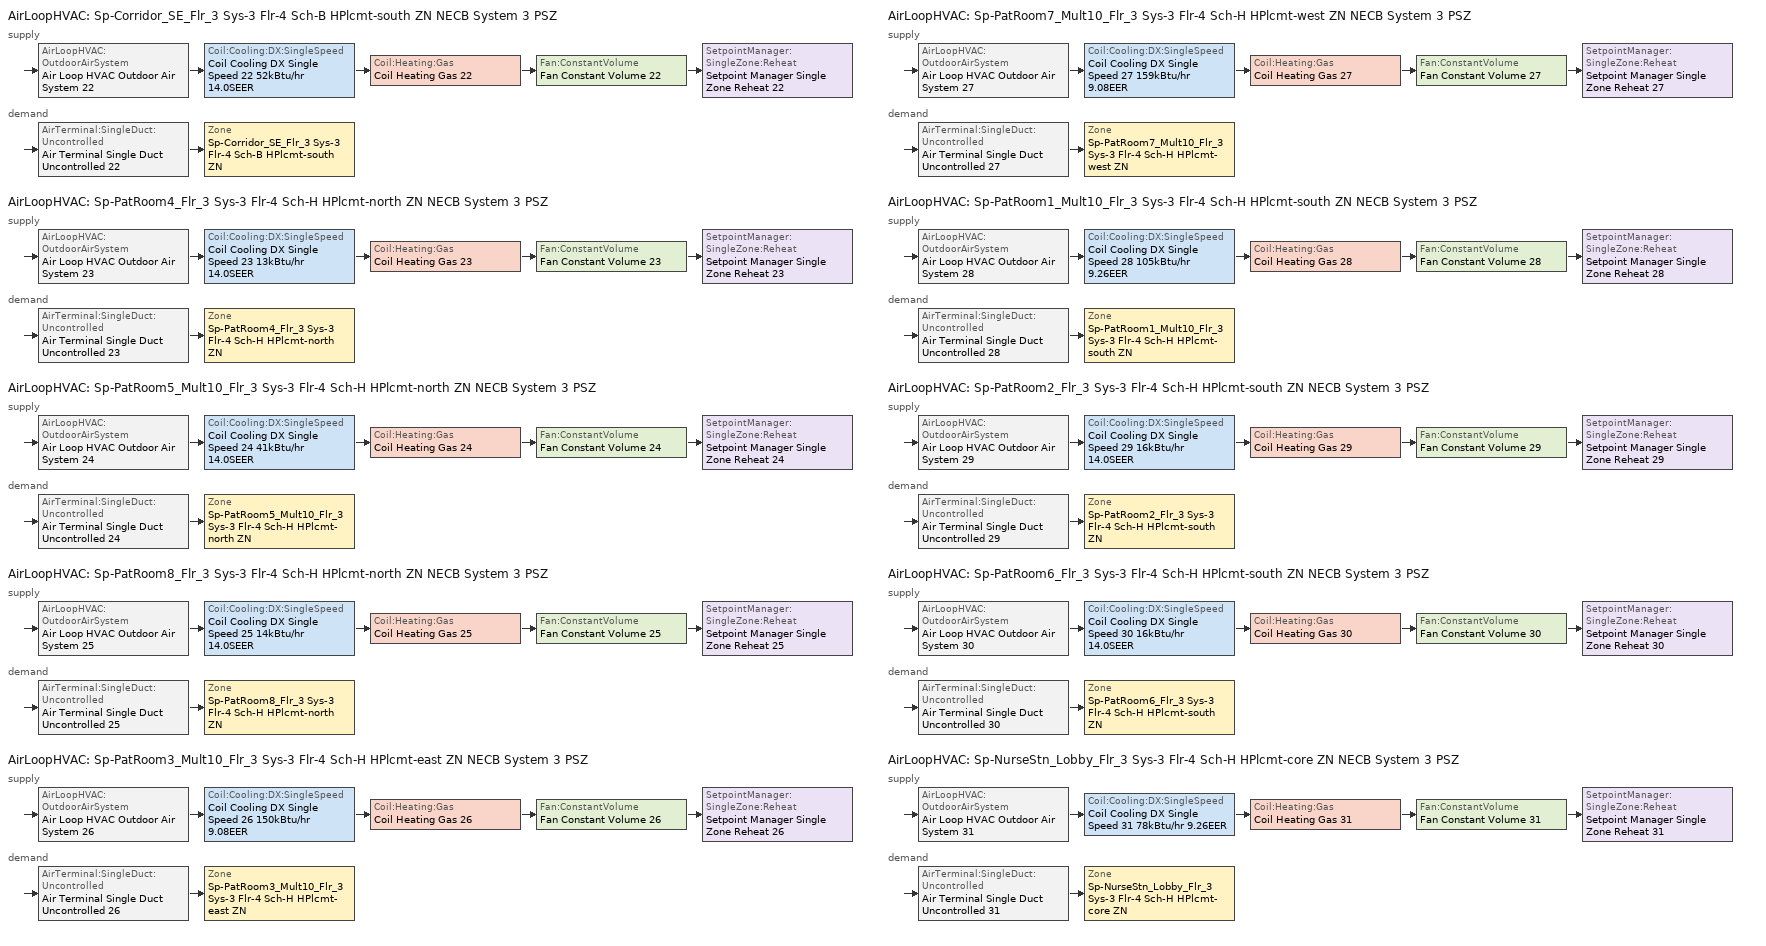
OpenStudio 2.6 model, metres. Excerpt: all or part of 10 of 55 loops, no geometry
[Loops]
AirLoopHVAC 'Sp-Corridor_SE_Flr_3 Sys-3 Flr-4 Sch-B HPlcmt-south ZN NECB System 3 PSZ'
 supply: AirLoopHVAC:OutdoorAirSystem 'Air Loop HVAC Outdoor Air System 22' > Coil:Cooling:DX:SingleSpeed 'Coil Cooling DX Single Speed 22 52kBtu/hr 14.0SEER' > Coil:Heating:Gas 'Coil Heating Gas 22' > Fan:ConstantVolume 'Fan Constant Volume 22' > SetpointManager:SingleZone:Reheat 'Setpoint Manager Single Zone Reheat 22'
 demand: AirTerminal:SingleDuct:Uncontrolled 'Air Terminal Single Duct Uncontrolled 22' > Zone 'Sp-Corridor_SE_Flr_3 Sys-3 Flr-4 Sch-B HPlcmt-south ZN'
AirLoopHVAC 'Sp-PatRoom4_Flr_3 Sys-3 Flr-4 Sch-H HPlcmt-north ZN NECB System 3 PSZ'
 supply: AirLoopHVAC:OutdoorAirSystem 'Air Loop HVAC Outdoor Air System 23' > Coil:Cooling:DX:SingleSpeed 'Coil Cooling DX Single Speed 23 13kBtu/hr 14.0SEER' > Coil:Heating:Gas 'Coil Heating Gas 23' > Fan:ConstantVolume 'Fan Constant Volume 23' > SetpointManager:SingleZone:Reheat 'Setpoint Manager Single Zone Reheat 23'
 demand: AirTerminal:SingleDuct:Uncontrolled 'Air Terminal Single Duct Uncontrolled 23' > Zone 'Sp-PatRoom4_Flr_3 Sys-3 Flr-4 Sch-H HPlcmt-north ZN'
AirLoopHVAC 'Sp-PatRoom5_Mult10_Flr_3 Sys-3 Flr-4 Sch-H HPlcmt-north ZN NECB System 3 PSZ'
 supply: AirLoopHVAC:OutdoorAirSystem 'Air Loop HVAC Outdoor Air System 24' > Coil:Cooling:DX:SingleSpeed 'Coil Cooling DX Single Speed 24 41kBtu/hr 14.0SEER' > Coil:Heating:Gas 'Coil Heating Gas 24' > Fan:ConstantVolume 'Fan Constant Volume 24' > SetpointManager:SingleZone:Reheat 'Setpoint Manager Single Zone Reheat 24'
 demand: AirTerminal:SingleDuct:Uncontrolled 'Air Terminal Single Duct Uncontrolled 24' > Zone 'Sp-PatRoom5_Mult10_Flr_3 Sys-3 Flr-4 Sch-H HPlcmt-north ZN'
AirLoopHVAC 'Sp-PatRoom8_Flr_3 Sys-3 Flr-4 Sch-H HPlcmt-north ZN NECB System 3 PSZ'
 supply: AirLoopHVAC:OutdoorAirSystem 'Air Loop HVAC Outdoor Air System 25' > Coil:Cooling:DX:SingleSpeed 'Coil Cooling DX Single Speed 25 14kBtu/hr 14.0SEER' > Coil:Heating:Gas 'Coil Heating Gas 25' > Fan:ConstantVolume 'Fan Constant Volume 25' > SetpointManager:SingleZone:Reheat 'Setpoint Manager Single Zone Reheat 25'
 demand: AirTerminal:SingleDuct:Uncontrolled 'Air Terminal Single Duct Uncontrolled 25' > Zone 'Sp-PatRoom8_Flr_3 Sys-3 Flr-4 Sch-H HPlcmt-north ZN'
AirLoopHVAC 'Sp-PatRoom3_Mult10_Flr_3 Sys-3 Flr-4 Sch-H HPlcmt-east ZN NECB System 3 PSZ'
 supply: AirLoopHVAC:OutdoorAirSystem 'Air Loop HVAC Outdoor Air System 26' > Coil:Cooling:DX:SingleSpeed 'Coil Cooling DX Single Speed 26 150kBtu/hr 9.08EER' > Coil:Heating:Gas 'Coil Heating Gas 26' > Fan:ConstantVolume 'Fan Constant Volume 26' > SetpointManager:SingleZone:Reheat 'Setpoint Manager Single Zone Reheat 26'
 demand: AirTerminal:SingleDuct:Uncontrolled 'Air Terminal Single Duct Uncontrolled 26' > Zone 'Sp-PatRoom3_Mult10_Flr_3 Sys-3 Flr-4 Sch-H HPlcmt-east ZN'
AirLoopHVAC 'Sp-PatRoom7_Mult10_Flr_3 Sys-3 Flr-4 Sch-H HPlcmt-west ZN NECB System 3 PSZ'
 supply: AirLoopHVAC:OutdoorAirSystem 'Air Loop HVAC Outdoor Air System 27' > Coil:Cooling:DX:SingleSpeed 'Coil Cooling DX Single Speed 27 159kBtu/hr 9.08EER' > Coil:Heating:Gas 'Coil Heating Gas 27' > Fan:ConstantVolume 'Fan Constant Volume 27' > SetpointManager:SingleZone:Reheat 'Setpoint Manager Single Zone Reheat 27'
 demand: AirTerminal:SingleDuct:Uncontrolled 'Air Terminal Single Duct Uncontrolled 27' > Zone 'Sp-PatRoom7_Mult10_Flr_3 Sys-3 Flr-4 Sch-H HPlcmt-west ZN'
AirLoopHVAC 'Sp-PatRoom1_Mult10_Flr_3 Sys-3 Flr-4 Sch-H HPlcmt-south ZN NECB System 3 PSZ'
 supply: AirLoopHVAC:OutdoorAirSystem 'Air Loop HVAC Outdoor Air System 28' > Coil:Cooling:DX:SingleSpeed 'Coil Cooling DX Single Speed 28 105kBtu/hr 9.26EER' > Coil:Heating:Gas 'Coil Heating Gas 28' > Fan:ConstantVolume 'Fan Constant Volume 28' > SetpointManager:SingleZone:Reheat 'Setpoint Manager Single Zone Reheat 28'
 demand: AirTerminal:SingleDuct:Uncontrolled 'Air Terminal Single Duct Uncontrolled 28' > Zone 'Sp-PatRoom1_Mult10_Flr_3 Sys-3 Flr-4 Sch-H HPlcmt-south ZN'
AirLoopHVAC 'Sp-PatRoom2_Flr_3 Sys-3 Flr-4 Sch-H HPlcmt-south ZN NECB System 3 PSZ'
 supply: AirLoopHVAC:OutdoorAirSystem 'Air Loop HVAC Outdoor Air System 29' > Coil:Cooling:DX:SingleSpeed 'Coil Cooling DX Single Speed 29 16kBtu/hr 14.0SEER' > Coil:Heating:Gas 'Coil Heating Gas 29' > Fan:ConstantVolume 'Fan Constant Volume 29' > SetpointManager:SingleZone:Reheat 'Setpoint Manager Single Zone Reheat 29'
 demand: AirTerminal:SingleDuct:Uncontrolled 'Air Terminal Single Duct Uncontrolled 29' > Zone 'Sp-PatRoom2_Flr_3 Sys-3 Flr-4 Sch-H HPlcmt-south ZN'
AirLoopHVAC 'Sp-PatRoom6_Flr_3 Sys-3 Flr-4 Sch-H HPlcmt-south ZN NECB System 3 PSZ'
 supply: AirLoopHVAC:OutdoorAirSystem 'Air Loop HVAC Outdoor Air System 30' > Coil:Cooling:DX:SingleSpeed 'Coil Cooling DX Single Speed 30 16kBtu/hr 14.0SEER' > Coil:Heating:Gas 'Coil Heating Gas 30' > Fan:ConstantVolume 'Fan Constant Volume 30' > SetpointManager:SingleZone:Reheat 'Setpoint Manager Single Zone Reheat 30'
 demand: AirTerminal:SingleDuct:Uncontrolled 'Air Terminal Single Duct Uncontrolled 30' > Zone 'Sp-PatRoom6_Flr_3 Sys-3 Flr-4 Sch-H HPlcmt-south ZN'
AirLoopHVAC 'Sp-NurseStn_Lobby_Flr_3 Sys-3 Flr-4 Sch-H HPlcmt-core ZN NECB System 3 PSZ'
 supply: AirLoopHVAC:OutdoorAirSystem 'Air Loop HVAC Outdoor Air System 31' > Coil:Cooling:DX:SingleSpeed 'Coil Cooling DX Single Speed 31 78kBtu/hr 9.26EER' > Coil:Heating:Gas 'Coil Heating Gas 31' > Fan:ConstantVolume 'Fan Constant Volume 31' > SetpointManager:SingleZone:Reheat 'Setpoint Manager Single Zone Reheat 31'
 demand: AirTerminal:SingleDuct:Uncontrolled 'Air Terminal Single Duct Uncontrolled 31' > Zone 'Sp-NurseStn_Lobby_Flr_3 Sys-3 Flr-4 Sch-H HPlcmt-core ZN'
[Sizing:Zone] Zone Cooling Design Supply Air Temperature Input Method=SupplyAirTemperature; Zone Cooling Design Supply Air Temperature {C}=13; Zone Cooling Design Supply Air Temperature Difference {deltaC}=11.11; Zone Heating Design Supply Air Temperature Input Method=SupplyAirTemperature; Zone Heating Design Supply Air Temperature {C}=43; Zone Heating Design Supply Air Temperature Difference {deltaC}=11.11; Zone Cooling Design Supply Air Humidity Ratio {kg-H2O/kg-air}=0.0085; Zone Heating Design Supply Air Humidity Ratio {kg-H2O/kg-air}=0.008; Zone Heating Sizing Factor=1.3; Zone Cooling Sizing Factor=1.1; Cooling Design Air Flow Method=DesignDay; Heating Design Air Flow Method=DesignDay; Account for Dedicated Outdoor Air System=No; Dedicated Outdoor Air System Control Strategy=NeutralSupplyAir; Dedicated Outdoor Air Low Setpoint Temperature for Design {C}=autosize; Dedicated Outdoor Air High Setpoint Temperature for Design {C}=autosize
Sp-Corridor_SE_Flr_3 Sys-3 Flr-4 Sch-B HPlcmt-south ZN; Sp-PatRoom4_Flr_3 Sys-3 Flr-4 Sch-H HPlcmt-north ZN; Sp-PatRoom5_Mult10_Flr_3 Sys-3 Flr-4 Sch-H HPlcmt-north ZN; Sp-PatRoom8_Flr_3 Sys-3 Flr-4 Sch-H HPlcmt-north ZN; Sp-PatRoom3_Mult10_Flr_3 Sys-3 Flr-4 Sch-H HPlcmt-east ZN; Sp-PatRoom7_Mult10_Flr_3 Sys-3 Flr-4 Sch-H HPlcmt-west ZN; Sp-PatRoom1_Mult10_Flr_3 Sys-3 Flr-4 Sch-H HPlcmt-south ZN; Sp-PatRoom2_Flr_3 Sys-3 Flr-4 Sch-H HPlcmt-south ZN; Sp-PatRoom6_Flr_3 Sys-3 Flr-4 Sch-H HPlcmt-south ZN; Sp-NurseStn_Lobby_Flr_3 Sys-3 Flr-4 Sch-H HPlcmt-core ZN
[Zone equipment]
Sp-Corridor_SE_Flr_3 Sys-3 Flr-4 Sch-B HPlcmt-south ZN: Air Terminal Single Duct Uncontrolled 22, Zone HVAC Baseboard Convective Water 22
Sp-PatRoom4_Flr_3 Sys-3 Flr-4 Sch-H HPlcmt-north ZN: Air Terminal Single Duct Uncontrolled 23, Zone HVAC Baseboard Convective Water 23
Sp-PatRoom5_Mult10_Flr_3 Sys-3 Flr-4 Sch-H HPlcmt-north ZN: Air Terminal Single Duct Uncontrolled 24, Zone HVAC Baseboard Convective Water 24
Sp-PatRoom8_Flr_3 Sys-3 Flr-4 Sch-H HPlcmt-north ZN: Air Terminal Single Duct Uncontrolled 25, Zone HVAC Baseboard Convective Water 25
Sp-PatRoom3_Mult10_Flr_3 Sys-3 Flr-4 Sch-H HPlcmt-east ZN: Air Terminal Single Duct Uncontrolled 26, Zone HVAC Baseboard Convective Water 26
Sp-PatRoom7_Mult10_Flr_3 Sys-3 Flr-4 Sch-H HPlcmt-west ZN: Air Terminal Single Duct Uncontrolled 27, Zone HVAC Baseboard Convective Water 27
Sp-PatRoom1_Mult10_Flr_3 Sys-3 Flr-4 Sch-H HPlcmt-south ZN: Air Terminal Single Duct Uncontrolled 28, Zone HVAC Baseboard Convective Water 28
Sp-PatRoom2_Flr_3 Sys-3 Flr-4 Sch-H HPlcmt-south ZN: Air Terminal Single Duct Uncontrolled 29, Zone HVAC Baseboard Convective Water 29
Sp-PatRoom6_Flr_3 Sys-3 Flr-4 Sch-H HPlcmt-south ZN: Air Terminal Single Duct Uncontrolled 30, Zone HVAC Baseboard Convective Water 30
Sp-NurseStn_Lobby_Flr_3 Sys-3 Flr-4 Sch-H HPlcmt-core ZN: Air Terminal Single Duct Uncontrolled 31, Zone HVAC Baseboard Convective Water 31
[AirLoopHVAC] Design Supply Air Flow Rate {m3/s}=AutoSize
Name | Availability Schedule
Sp-Corridor_SE_Flr_3 Sys-3 Flr-4 Sch-B HPlcmt-south ZN NECB System 3 PSZ | Sp-Corridor_SE_Flr_3 Sys-3 Flr-4 Sch-B HPlcmt-south ZN NECB System 3 PSZ Occ Sch
Sp-PatRoom4_Flr_3 Sys-3 Flr-4 Sch-H HPlcmt-north ZN NECB System 3 PSZ; Sp-PatRoom8_Flr_3 Sys-3 Flr-4 Sch-H HPlcmt-north ZN NECB System 3 PSZ; Sp-PatRoom2_Flr_3 Sys-3 Flr-4 Sch-H HPlcmt-south ZN NECB System 3 PSZ; Sp-PatRoom6_Flr_3 Sys-3 Flr-4 Sch-H HPlcmt-south ZN NECB System 3 PSZ | Always On Discrete
Sp-PatRoom5_Mult10_Flr_3 Sys-3 Flr-4 Sch-H HPlcmt-north ZN NECB System 3 PSZ | Sp-PatRoom5_Mult10_Flr_3 Sys-3 Flr-4 Sch-H HPlcmt-north ZN NECB System 3 PSZ Occ Sch
Sp-PatRoom3_Mult10_Flr_3 Sys-3 Flr-4 Sch-H HPlcmt-east ZN NECB System 3 PSZ | Sp-PatRoom3_Mult10_Flr_3 Sys-3 Flr-4 Sch-H HPlcmt-east ZN NECB System 3 PSZ Occ Sch
Sp-PatRoom7_Mult10_Flr_3 Sys-3 Flr-4 Sch-H HPlcmt-west ZN NECB System 3 PSZ | Sp-PatRoom7_Mult10_Flr_3 Sys-3 Flr-4 Sch-H HPlcmt-west ZN NECB System 3 PSZ Occ Sch
Sp-PatRoom1_Mult10_Flr_3 Sys-3 Flr-4 Sch-H HPlcmt-south ZN NECB System 3 PSZ | Sp-PatRoom1_Mult10_Flr_3 Sys-3 Flr-4 Sch-H HPlcmt-south ZN NECB System 3 PSZ Occ Sch
Sp-NurseStn_Lobby_Flr_3 Sys-3 Flr-4 Sch-H HPlcmt-core ZN NECB System 3 PSZ | Sp-NurseStn_Lobby_Flr_3 Sys-3 Flr-4 Sch-H HPlcmt-core ZN NECB System 3 PSZ Occ Sch
[Sizing:System] Type of Load to Size On=Sensible; Design Outdoor Air Flow Rate {m3/s}=Autosize; Minimum System Air Flow Ratio=1; Preheat Design Temperature {C}=7; Preheat Design Humidity Ratio {kg-H2O/kg-Air}=0.008; Precool Design Temperature {C}=13; Precool Design Humidity Ratio {kg-H2O/kg-Air}=0.008; Central Cooling Design Supply Air Temperature {C}=13; Central Heating Design Supply Air Temperature {C}=43; Sizing Option=NonCoincident; 100% Outdoor Air in Cooling=No; 100% Outdoor Air in Heating=No; Central Cooling Design Supply Air Humidity Ratio {kg-H2O/kg-Air}=0.0085; Central Heating Design Supply Air Humidity Ratio {kg-H2O/kg-Air}=0.008; Cooling Design Air Flow Method=DesignDay; Cooling Design Air Flow Rate {m3/s}=0; Heating Design Air Flow Method=DesignDay; Heating Design Air Flow Rate {m3/s}=0; System Outdoor Air Method=ZoneSum; Zone Maximum Outdoor Air Fraction=1; Cooling Supply Air Flow Rate Per Floor Area {m3/s-m2}=0.00996765; Cooling Fraction of Autosized Cooling Supply Air Flow Rate=1; Cooling Supply Air Flow Rate Per Unit Cooling Capacity {m3/s-W}=3.94755e-05; Heating Supply Air Flow Rate Per Floor Area {m3/s-m2}=0.00996765; Heating Fraction of Autosized Heating Supply Air Flow Rate=1; Heating Fraction of Autosized Cooling Supply Air Flow Rate=1; Heating Supply Air Flow Rate Per Unit Heating Capacity {m3/s-W}=3.15882e-05; Cooling Design Capacity Method=CoolingDesignCapacity; Cooling Design Capacity {W}=autosize; Cooling Design Capacity Per Floor Area {W/m2}=234.7; Fraction of Autosized Cooling Design Capacity=1; Heating Design Capacity Method=HeatingDesignCapacity; Heating Design Capacity {W}=autosize; Heating Design Capacity Per Floor Area {W/m2}=157; Fraction of Autosized Heating Design Capacity=1; Central Cooling Capacity Control Method=OnOff
Sp-Corridor_SE_Flr_3 Sys-3 Flr-4 Sch-B HPlcmt-south ZN NECB System 3 PSZ; Sp-PatRoom4_Flr_3 Sys-3 Flr-4 Sch-H HPlcmt-north ZN NECB System 3 PSZ; Sp-PatRoom5_Mult10_Flr_3 Sys-3 Flr-4 Sch-H HPlcmt-north ZN NECB System 3 PSZ; Sp-PatRoom8_Flr_3 Sys-3 Flr-4 Sch-H HPlcmt-north ZN NECB System 3 PSZ; Sp-PatRoom3_Mult10_Flr_3 Sys-3 Flr-4 Sch-H HPlcmt-east ZN NECB System 3 PSZ; Sp-PatRoom7_Mult10_Flr_3 Sys-3 Flr-4 Sch-H HPlcmt-west ZN NECB System 3 PSZ; Sp-PatRoom1_Mult10_Flr_3 Sys-3 Flr-4 Sch-H HPlcmt-south ZN NECB System 3 PSZ; Sp-PatRoom2_Flr_3 Sys-3 Flr-4 Sch-H HPlcmt-south ZN NECB System 3 PSZ; Sp-PatRoom6_Flr_3 Sys-3 Flr-4 Sch-H HPlcmt-south ZN NECB System 3 PSZ; Sp-NurseStn_Lobby_Flr_3 Sys-3 Flr-4 Sch-H HPlcmt-core ZN NECB System 3 PSZ
[Fan:ConstantVolume] Availability Schedule=Always On Discrete; Fan Efficiency=0.39975; Pressure Rise {Pa}=640; Maximum Flow Rate {m3/s}=AutoSize; Motor Efficiency=0.615
Fan Constant Volume 22; Fan Constant Volume 23; Fan Constant Volume 24; Fan Constant Volume 25; Fan Constant Volume 26; Fan Constant Volume 27; Fan Constant Volume 28; Fan Constant Volume 29; Fan Constant Volume 30; Fan Constant Volume 31
[Coil:Heating:Gas] Availability Schedule=Always On Discrete; Nominal Capacity {W}=AutoSize; Parasitic Electric Load {W}=0; Part Load Fraction Correlation Curve=FURNACE-EFFPLR-NECB2011; Parasitic Gas Load {W}=0
Name | Gas Burner Efficiency
Coil Heating Gas 22; Coil Heating Gas 23; Coil Heating Gas 24; Coil Heating Gas 25; Coil Heating Gas 28; Coil Heating Gas 29; Coil Heating Gas 30 | 0.924
Coil Heating Gas 26; Coil Heating Gas 27; Coil Heating Gas 31 | 0.81
[Coil:Cooling:DX:SingleSpeed] Availability Schedule=Always On Discrete; Rated Total Cooling Capacity {W}=autosize; Rated Sensible Heat Ratio=autosize; Rated Air Flow Rate {m3/s}=autosize; Rated Evaporator Fan Power Per Volume Flow Rate {W/(m3/s)}=773.3; Total Cooling Capacity Function of Temperature Curve=DXCOOL-NECB2011-REF-CAPFT; Total Cooling Capacity Function of Flow Fraction Curve=DXCOOL-NECB2011-REF-CAPFFLOW; Energy Input Ratio Function of Temperature Curve=DXCOOL-NECB2011-REF-COOLEIRFT; Energy Input Ratio Function of Flow Fraction Curve=DXCOOL-NECB2011-REF-COOLEIRFFLOW; Part Load Fraction Correlation Curve=DXCOOL-NECB2011-REF-COOLPLFFPLR; Condenser Type=AirCooled; Evaporative Condenser Effectiveness=0; Evaporative Condenser Air Flow Rate {m3/s}=Autosize; Evaporative Condenser Pump Rated Power Consumption {W}=Autosize; Crankcase Heater Capacity {W}=0; Maximum Outdoor Dry-Bulb Temperature for Crankcase Heater Operation {C}=0; Basin Heater Capacity {W/K}=0; Basin Heater Setpoint Temperature {C}=10
Name | Rated COP {W/W}
Coil Cooling DX Single Speed 22 52kBtu/hr 14.0SEER; Coil Cooling DX Single Speed 23 13kBtu/hr 14.0SEER; Coil Cooling DX Single Speed 24 41kBtu/hr 14.0SEER; Coil Cooling DX Single Speed 25 14kBtu/hr 14.0SEER; Coil Cooling DX Single Speed 29 16kBtu/hr 14.0SEER; Coil Cooling DX Single Speed 30 16kBtu/hr 14.0SEER | 3.8248
Coil Cooling DX Single Speed 26 150kBtu/hr 9.08EER | 3.17606
Coil Cooling DX Single Speed 27 159kBtu/hr 9.08EER | 3.18189
Coil Cooling DX Single Speed 28 105kBtu/hr 9.26EER | 3.20629
Coil Cooling DX Single Speed 31 78kBtu/hr 9.26EER | 3.18649
[Controller:OutdoorAir] Minimum Outdoor Air Flow Rate {m3/s}=autosize; Maximum Outdoor Air Flow Rate {m3/s}=Autosize; Economizer Control Action Type=ModulateFlow; Lockout Type=NoLockout; Minimum Limit Type=FixedMinimum; High Humidity Control=No; Heat Recovery Bypass Control Type=BypassWhenWithinEconomizerLimits
Name | Economizer Control Type | Economizer Maximum Limit Dry-Bulb Temperature {C} | Economizer Maximum Limit Enthalpy {J/kg} | Economizer Minimum Limit Dry-Bulb Temperature {C} | Minimum Outdoor Air Schedule | Controller Mechanical Ventilation
Controller Outdoor Air 22 | NoEconomizer | 28 | 64000 | -100 | Sp-Corridor_SE_Flr_3 Sys-3 Flr-4 Sch-B HPlcmt-south ZN NECB System 3 PSZ Occ Sch | Controller Mechanical Ventilation 22
Controller Outdoor Air 23 | NoEconomizer | 28 | 64000 | -100 | Always On Discrete | Controller Mechanical Ventilation 23
Controller Outdoor Air 24 | NoEconomizer | 28 | 64000 | -100 | Sp-PatRoom5_Mult10_Flr_3 Sys-3 Flr-4 Sch-H HPlcmt-north ZN NECB System 3 PSZ Occ Sch | Controller Mechanical Ventilation 24
Controller Outdoor Air 25 | NoEconomizer | 28 | 64000 | -100 | Always On Discrete | Controller Mechanical Ventilation 25
Controller Outdoor Air 26 | DifferentialEnthalpy |  |  |  | Sp-PatRoom3_Mult10_Flr_3 Sys-3 Flr-4 Sch-H HPlcmt-east ZN NECB System 3 PSZ Occ Sch | Controller Mechanical Ventilation 26
Controller Outdoor Air 27 | DifferentialEnthalpy |  |  |  | Sp-PatRoom7_Mult10_Flr_3 Sys-3 Flr-4 Sch-H HPlcmt-west ZN NECB System 3 PSZ Occ Sch | Controller Mechanical Ventilation 27
Controller Outdoor Air 28 | DifferentialEnthalpy |  |  |  | Sp-PatRoom1_Mult10_Flr_3 Sys-3 Flr-4 Sch-H HPlcmt-south ZN NECB System 3 PSZ Occ Sch | Controller Mechanical Ventilation 28
Controller Outdoor Air 29 | NoEconomizer | 28 | 64000 | -100 | Always On Discrete | Controller Mechanical Ventilation 29
Controller Outdoor Air 30 | NoEconomizer | 28 | 64000 | -100 | Always On Discrete | Controller Mechanical Ventilation 30
Controller Outdoor Air 31 | DifferentialEnthalpy |  |  |  | Sp-NurseStn_Lobby_Flr_3 Sys-3 Flr-4 Sch-H HPlcmt-core ZN NECB System 3 PSZ Occ Sch | Controller Mechanical Ventilation 31
[Controller:MechanicalVentilation] Availability Schedule=Always On Discrete; System Outdoor Air Method=ZoneSum
Controller Mechanical Ventilation 22; Controller Mechanical Ventilation 23; Controller Mechanical Ventilation 24; Controller Mechanical Ventilation 25; Controller Mechanical Ventilation 26; Controller Mechanical Ventilation 27; Controller Mechanical Ventilation 28; Controller Mechanical Ventilation 29; Controller Mechanical Ventilation 30; Controller Mechanical Ventilation 31
[AirLoopHVAC:OutdoorAirSystem]
Name | Controller
Air Loop HVAC Outdoor Air System 22 | Controller Outdoor Air 22
Air Loop HVAC Outdoor Air System 23 | Controller Outdoor Air 23
Air Loop HVAC Outdoor Air System 24 | Controller Outdoor Air 24
Air Loop HVAC Outdoor Air System 25 | Controller Outdoor Air 25
Air Loop HVAC Outdoor Air System 26 | Controller Outdoor Air 26
Air Loop HVAC Outdoor Air System 27 | Controller Outdoor Air 27
Air Loop HVAC Outdoor Air System 28 | Controller Outdoor Air 28
Air Loop HVAC Outdoor Air System 29 | Controller Outdoor Air 29
Air Loop HVAC Outdoor Air System 30 | Controller Outdoor Air 30
Air Loop HVAC Outdoor Air System 31 | Controller Outdoor Air 31
[SetpointManager:SingleZone:Reheat] Minimum Supply Air Temperature {C}=13; Maximum Supply Air Temperature {C}=43
Name | Control Zone
Setpoint Manager Single Zone Reheat 22 | Sp-Corridor_SE_Flr_3 Sys-3 Flr-4 Sch-B HPlcmt-south ZN
Setpoint Manager Single Zone Reheat 23 | Sp-PatRoom4_Flr_3 Sys-3 Flr-4 Sch-H HPlcmt-north ZN
Setpoint Manager Single Zone Reheat 24 | Sp-PatRoom5_Mult10_Flr_3 Sys-3 Flr-4 Sch-H HPlcmt-north ZN
Setpoint Manager Single Zone Reheat 25 | Sp-PatRoom8_Flr_3 Sys-3 Flr-4 Sch-H HPlcmt-north ZN
Setpoint Manager Single Zone Reheat 26 | Sp-PatRoom3_Mult10_Flr_3 Sys-3 Flr-4 Sch-H HPlcmt-east ZN
Setpoint Manager Single Zone Reheat 27 | Sp-PatRoom7_Mult10_Flr_3 Sys-3 Flr-4 Sch-H HPlcmt-west ZN
Setpoint Manager Single Zone Reheat 28 | Sp-PatRoom1_Mult10_Flr_3 Sys-3 Flr-4 Sch-H HPlcmt-south ZN
Setpoint Manager Single Zone Reheat 29 | Sp-PatRoom2_Flr_3 Sys-3 Flr-4 Sch-H HPlcmt-south ZN
Setpoint Manager Single Zone Reheat 30 | Sp-PatRoom6_Flr_3 Sys-3 Flr-4 Sch-H HPlcmt-south ZN
Setpoint Manager Single Zone Reheat 31 | Sp-NurseStn_Lobby_Flr_3 Sys-3 Flr-4 Sch-H HPlcmt-core ZN
[AirTerminal:SingleDuct:Uncontrolled] Availability Schedule=Always On Discrete; Maximum Air Flow Rate {m3/s}=AutoSize
Air Terminal Single Duct Uncontrolled 22; Air Terminal Single Duct Uncontrolled 23; Air Terminal Single Duct Uncontrolled 24; Air Terminal Single Duct Uncontrolled 25; Air Terminal Single Duct Uncontrolled 26; Air Terminal Single Duct Uncontrolled 27; Air Terminal Single Duct Uncontrolled 28; Air Terminal Single Duct Uncontrolled 29; Air Terminal Single Duct Uncontrolled 30; Air Terminal Single Duct Uncontrolled 31
[Schedule:Ruleset]
Name | Default Day Schedule | Summer Design Day Schedule | Winter Design Day Schedule
Sp-Corridor_SE_Flr_3 Sys-3 Flr-4 Sch-B HPlcmt-south ZN NECB System 3 PSZ Occ Sch | Sp-Corridor_SE_Flr_3 Sys-3 Flr-4 Sch-B HPlcmt-south ZN NECB System 3 PSZ Occ Sch Default | Sp-Corridor_SE_Flr_3 Sys-3 Flr-4 Sch-B HPlcmt-south ZN NECB System 3 PSZ Occ Sch Summer Design Day | Sp-Corridor_SE_Flr_3 Sys-3 Flr-4 Sch-B HPlcmt-south ZN NECB System 3 PSZ Occ Sch Winter Design Day
Sp-NurseStn_Lobby_Flr_3 Sys-3 Flr-4 Sch-H HPlcmt-core ZN NECB System 3 PSZ Occ Sch | Sp-NurseStn_Lobby_Flr_3 Sys-3 Flr-4 Sch-H HPlcmt-core ZN NECB System 3 PSZ Occ Sch Default | Sp-NurseStn_Lobby_Flr_3 Sys-3 Flr-4 Sch-H HPlcmt-core ZN NECB System 3 PSZ Occ Sch Summer Design Day | Sp-NurseStn_Lobby_Flr_3 Sys-3 Flr-4 Sch-H HPlcmt-core ZN NECB System 3 PSZ Occ Sch Winter Design Day
Sp-PatRoom1_Mult10_Flr_3 Sys-3 Flr-4 Sch-H HPlcmt-south ZN NECB System 3 PSZ Occ Sch | Sp-PatRoom1_Mult10_Flr_3 Sys-3 Flr-4 Sch-H HPlcmt-south ZN NECB System 3 PSZ Occ Sch Default | Sp-PatRoom1_Mult10_Flr_3 Sys-3 Flr-4 Sch-H HPlcmt-south ZN NECB System 3 PSZ Occ Sch Summer Design Day | Sp-PatRoom1_Mult10_Flr_3 Sys-3 Flr-4 Sch-H HPlcmt-south ZN NECB System 3 PSZ Occ Sch Winter Design Day
Sp-PatRoom3_Mult10_Flr_3 Sys-3 Flr-4 Sch-H HPlcmt-east ZN NECB System 3 PSZ Occ Sch | Sp-PatRoom3_Mult10_Flr_3 Sys-3 Flr-4 Sch-H HPlcmt-east ZN NECB System 3 PSZ Occ Sch Default | Sp-PatRoom3_Mult10_Flr_3 Sys-3 Flr-4 Sch-H HPlcmt-east ZN NECB System 3 PSZ Occ Sch Summer Design Day | Sp-PatRoom3_Mult10_Flr_3 Sys-3 Flr-4 Sch-H HPlcmt-east ZN NECB System 3 PSZ Occ Sch Winter Design Day
Sp-PatRoom5_Mult10_Flr_3 Sys-3 Flr-4 Sch-H HPlcmt-north ZN NECB System 3 PSZ Occ Sch | Sp-PatRoom5_Mult10_Flr_3 Sys-3 Flr-4 Sch-H HPlcmt-north ZN NECB System 3 PSZ Occ Sch Default | Sp-PatRoom5_Mult10_Flr_3 Sys-3 Flr-4 Sch-H HPlcmt-north ZN NECB System 3 PSZ Occ Sch Summer Design Day | Sp-PatRoom5_Mult10_Flr_3 Sys-3 Flr-4 Sch-H HPlcmt-north ZN NECB System 3 PSZ Occ Sch Winter Design Day
Sp-PatRoom7_Mult10_Flr_3 Sys-3 Flr-4 Sch-H HPlcmt-west ZN NECB System 3 PSZ Occ Sch | Sp-PatRoom7_Mult10_Flr_3 Sys-3 Flr-4 Sch-H HPlcmt-west ZN NECB System 3 PSZ Occ Sch Default | Sp-PatRoom7_Mult10_Flr_3 Sys-3 Flr-4 Sch-H HPlcmt-west ZN NECB System 3 PSZ Occ Sch Summer Design Day | Sp-PatRoom7_Mult10_Flr_3 Sys-3 Flr-4 Sch-H HPlcmt-west ZN NECB System 3 PSZ Occ Sch Winter Design Day
[Schedule:Day]
Sp-Corridor_SE_Flr_3 Sys-3 Flr-4 Sch-B HPlcmt-south ZN NECB System 3 PSZ Occ Sch Default; Sp-Corridor_SE_Flr_3 Sys-3 Flr-4 Sch-B HPlcmt-south ZN NECB System 3 PSZ Occ Sch Winter Design Day; Sp-Corridor_SE_Flr_3 Sys-3 Flr-4 Sch-B HPlcmt-south ZN NECB System 3 PSZ Occ Sch Summer Design Day; Sp-NurseStn_Lobby_Flr_3 Sys-3 Flr-4 Sch-H HPlcmt-core ZN NECB System 3 PSZ Occ Sch Default; Sp-NurseStn_Lobby_Flr_3 Sys-3 Flr-4 Sch-H HPlcmt-core ZN NECB System 3 PSZ Occ Sch Winter Design Day; Sp-NurseStn_Lobby_Flr_3 Sys-3 Flr-4 Sch-H HPlcmt-core ZN NECB System 3 PSZ Occ Sch Summer Design Day; Sp-NurseStn_Lobby_Flr_3 Sys-3 Flr-4 Sch-H HPlcmt-core ZN NECB System 3 PSZ Occ Sch Monday; Sp-NurseStn_Lobby_Flr_3 Sys-3 Flr-4 Sch-H HPlcmt-core ZN NECB System 3 PSZ Occ Sch Tuesday; Sp-NurseStn_Lobby_Flr_3 Sys-3 Flr-4 Sch-H HPlcmt-core ZN NECB System 3 PSZ Occ Sch Wednesday; Sp-NurseStn_Lobby_Flr_3 Sys-3 Flr-4 Sch-H HPlcmt-core ZN NECB System 3 PSZ Occ Sch Thursday; Sp-NurseStn_Lobby_Flr_3 Sys-3 Flr-4 Sch-H HPlcmt-core ZN NECB System 3 PSZ Occ Sch Friday; Sp-NurseStn_Lobby_Flr_3 Sys-3 Flr-4 Sch-H HPlcmt-core ZN NECB System 3 PSZ Occ Sch Saturday; Sp-NurseStn_Lobby_Flr_3 Sys-3 Flr-4 Sch-H HPlcmt-core ZN NECB System 3 PSZ Occ Sch Sunday; Sp-PatRoom1_Mult10_Flr_3 Sys-3 Flr-4 Sch-H HPlcmt-south ZN NECB System 3 PSZ Occ Sch Default; Sp-PatRoom1_Mult10_Flr_3 Sys-3 Flr-4 Sch-H HPlcmt-south ZN NECB System 3 PSZ Occ Sch Winter Design Day; Sp-PatRoom1_Mult10_Flr_3 Sys-3 Flr-4 Sch-H HPlcmt-south ZN NECB System 3 PSZ Occ Sch Summer Design Day; Sp-PatRoom1_Mult10_Flr_3 Sys-3 Flr-4 Sch-H HPlcmt-south ZN NECB System 3 PSZ Occ Sch Monday; Sp-PatRoom1_Mult10_Flr_3 Sys-3 Flr-4 Sch-H HPlcmt-south ZN NECB System 3 PSZ Occ Sch Tuesday; Sp-PatRoom1_Mult10_Flr_3 Sys-3 Flr-4 Sch-H HPlcmt-south ZN NECB System 3 PSZ Occ Sch Wednesday; Sp-PatRoom1_Mult10_Flr_3 Sys-3 Flr-4 Sch-H HPlcmt-south ZN NECB System 3 PSZ Occ Sch Thursday; Sp-PatRoom1_Mult10_Flr_3 Sys-3 Flr-4 Sch-H HPlcmt-south ZN NECB System 3 PSZ Occ Sch Friday; Sp-PatRoom1_Mult10_Flr_3 Sys-3 Flr-4 Sch-H HPlcmt-south ZN NECB System 3 PSZ Occ Sch Saturday; Sp-PatRoom1_Mult10_Flr_3 Sys-3 Flr-4 Sch-H HPlcmt-south ZN NECB System 3 PSZ Occ Sch Sunday; Sp-PatRoom3_Mult10_Flr_3 Sys-3 Flr-4 Sch-H HPlcmt-east ZN NECB System 3 PSZ Occ Sch Default; Sp-PatRoom3_Mult10_Flr_3 Sys-3 Flr-4 Sch-H HPlcmt-east ZN NECB System 3 PSZ Occ Sch Winter Design Day; Sp-PatRoom3_Mult10_Flr_3 Sys-3 Flr-4 Sch-H HPlcmt-east ZN NECB System 3 PSZ Occ Sch Summer Design Day; Sp-PatRoom3_Mult10_Flr_3 Sys-3 Flr-4 Sch-H HPlcmt-east ZN NECB System 3 PSZ Occ Sch Monday; Sp-PatRoom3_Mult10_Flr_3 Sys-3 Flr-4 Sch-H HPlcmt-east ZN NECB System 3 PSZ Occ Sch Tuesday; Sp-PatRoom3_Mult10_Flr_3 Sys-3 Flr-4 Sch-H HPlcmt-east ZN NECB System 3 PSZ Occ Sch Wednesday; Sp-PatRoom3_Mult10_Flr_3 Sys-3 Flr-4 Sch-H HPlcmt-east ZN NECB System 3 PSZ Occ Sch Thursday; Sp-PatRoom3_Mult10_Flr_3 Sys-3 Flr-4 Sch-H HPlcmt-east ZN NECB System 3 PSZ Occ Sch Friday; Sp-PatRoom3_Mult10_Flr_3 Sys-3 Flr-4 Sch-H HPlcmt-east ZN NECB System 3 PSZ Occ Sch Saturday; Sp-PatRoom3_Mult10_Flr_3 Sys-3 Flr-4 Sch-H HPlcmt-east ZN NECB System 3 PSZ Occ Sch Sunday; Sp-PatRoom5_Mult10_Flr_3 Sys-3 Flr-4 Sch-H HPlcmt-north ZN NECB System 3 PSZ Occ Sch Default; Sp-PatRoom5_Mult10_Flr_3 Sys-3 Flr-4 Sch-H HPlcmt-north ZN NECB System 3 PSZ Occ Sch Winter Design Day; Sp-PatRoom5_Mult10_Flr_3 Sys-3 Flr-4 Sch-H HPlcmt-north ZN NECB System 3 PSZ Occ Sch Summer Design Day; Sp-PatRoom5_Mult10_Flr_3 Sys-3 Flr-4 Sch-H HPlcmt-north ZN NECB System 3 PSZ Occ Sch Monday; Sp-PatRoom5_Mult10_Flr_3 Sys-3 Flr-4 Sch-H HPlcmt-north ZN NECB System 3 PSZ Occ Sch Tuesday; Sp-PatRoom5_Mult10_Flr_3 Sys-3 Flr-4 Sch-H HPlcmt-north ZN NECB System 3 PSZ Occ Sch Wednesday; Sp-PatRoom5_Mult10_Flr_3 Sys-3 Flr-4 Sch-H HPlcmt-north ZN NECB System 3 PSZ Occ Sch Thursday; Sp-PatRoom5_Mult10_Flr_3 Sys-3 Flr-4 Sch-H HPlcmt-north ZN NECB System 3 PSZ Occ Sch Friday; Sp-PatRoom5_Mult10_Flr_3 Sys-3 Flr-4 Sch-H HPlcmt-north ZN NECB System 3 PSZ Occ Sch Saturday; Sp-PatRoom5_Mult10_Flr_3 Sys-3 Flr-4 Sch-H HPlcmt-north ZN NECB System 3 PSZ Occ Sch Sunday; Sp-PatRoom7_Mult10_Flr_3 Sys-3 Flr-4 Sch-H HPlcmt-west ZN NECB System 3 PSZ Occ Sch Default; Sp-PatRoom7_Mult10_Flr_3 Sys-3 Flr-4 Sch-H HPlcmt-west ZN NECB System 3 PSZ Occ Sch Winter Design Day; Sp-PatRoom7_Mult10_Flr_3 Sys-3 Flr-4 Sch-H HPlcmt-west ZN NECB System 3 PSZ Occ Sch Summer Design Day; Sp-PatRoom7_Mult10_Flr_3 Sys-3 Flr-4 Sch-H HPlcmt-west ZN NECB System 3 PSZ Occ Sch Monday; Sp-PatRoom7_Mult10_Flr_3 Sys-3 Flr-4 Sch-H HPlcmt-west ZN NECB System 3 PSZ Occ Sch Tuesday; Sp-PatRoom7_Mult10_Flr_3 Sys-3 Flr-4 Sch-H HPlcmt-west ZN NECB System 3 PSZ Occ Sch Wednesday; Sp-PatRoom7_Mult10_Flr_3 Sys-3 Flr-4 Sch-H HPlcmt-west ZN NECB System 3 PSZ Occ Sch Thursday; Sp-PatRoom7_Mult10_Flr_3 Sys-3 Flr-4 Sch-H HPlcmt-west ZN NECB System 3 PSZ Occ Sch Friday; Sp-PatRoom7_Mult10_Flr_3 Sys-3 Flr-4 Sch-H HPlcmt-west ZN NECB System 3 PSZ Occ Sch Saturday; Sp-PatRoom7_Mult10_Flr_3 Sys-3 Flr-4 Sch-H HPlcmt-west ZN NECB System 3 PSZ Occ Sch Sunday: 24, 0, 1
Sp-Corridor_SE_Flr_3 Sys-3 Flr-4 Sch-B HPlcmt-south ZN NECB System 3 PSZ Occ Sch Monday; Sp-Corridor_SE_Flr_3 Sys-3 Flr-4 Sch-B HPlcmt-south ZN NECB System 3 PSZ Occ Sch Tuesday; Sp-Corridor_SE_Flr_3 Sys-3 Flr-4 Sch-B HPlcmt-south ZN NECB System 3 PSZ Occ Sch Wednesday; Sp-Corridor_SE_Flr_3 Sys-3 Flr-4 Sch-B HPlcmt-south ZN NECB System 3 PSZ Occ Sch Thursday; Sp-Corridor_SE_Flr_3 Sys-3 Flr-4 Sch-B HPlcmt-south ZN NECB System 3 PSZ Occ Sch Friday: 1, 0, 1, 10, 0, 0, 24, 0, 1
Sp-Corridor_SE_Flr_3 Sys-3 Flr-4 Sch-B HPlcmt-south ZN NECB System 3 PSZ Occ Sch Saturday: 2, 0, 1, 10, 0, 0, 24, 0, 1
Sp-Corridor_SE_Flr_3 Sys-3 Flr-4 Sch-B HPlcmt-south ZN NECB System 3 PSZ Occ Sch Sunday: 1, 0, 0, 2, 0, 1, 11, 0, 0, 23, 0, 1, 24, 0, 0
[Schedule:Rule] Date Specification Type=DateRange; Start Month=1; Start Day=1; End Month=12
Name | Schedule Ruleset | Rule Order | Day Schedule | Apply Monday | End Day | Apply Tuesday | Apply Wednesday | Apply Thursday | Apply Friday | Apply Saturday | Apply Sunday
Sp-Corridor_SE_Flr_3 Sys-3 Flr-4 Sch-B HPlcmt-south ZN NECB System 3 PSZ Occ Sch Monday Rule | Sp-Corridor_SE_Flr_3 Sys-3 Flr-4 Sch-B HPlcmt-south ZN NECB System 3 PSZ Occ Sch | 6 | Sp-Corridor_SE_Flr_3 Sys-3 Flr-4 Sch-B HPlcmt-south ZN NECB System 3 PSZ Occ Sch Monday | Yes | 25
Sp-Corridor_SE_Flr_3 Sys-3 Flr-4 Sch-B HPlcmt-south ZN NECB System 3 PSZ Occ Sch Tuesday Rule | Sp-Corridor_SE_Flr_3 Sys-3 Flr-4 Sch-B HPlcmt-south ZN NECB System 3 PSZ Occ Sch | 5 | Sp-Corridor_SE_Flr_3 Sys-3 Flr-4 Sch-B HPlcmt-south ZN NECB System 3 PSZ Occ Sch Tuesday |  | 26 | Yes
Sp-Corridor_SE_Flr_3 Sys-3 Flr-4 Sch-B HPlcmt-south ZN NECB System 3 PSZ Occ Sch Wednesday Rule | Sp-Corridor_SE_Flr_3 Sys-3 Flr-4 Sch-B HPlcmt-south ZN NECB System 3 PSZ Occ Sch | 4 | Sp-Corridor_SE_Flr_3 Sys-3 Flr-4 Sch-B HPlcmt-south ZN NECB System 3 PSZ Occ Sch Wednesday |  | 27 |  | Yes
Sp-Corridor_SE_Flr_3 Sys-3 Flr-4 Sch-B HPlcmt-south ZN NECB System 3 PSZ Occ Sch Thursday Rule | Sp-Corridor_SE_Flr_3 Sys-3 Flr-4 Sch-B HPlcmt-south ZN NECB System 3 PSZ Occ Sch | 3 | Sp-Corridor_SE_Flr_3 Sys-3 Flr-4 Sch-B HPlcmt-south ZN NECB System 3 PSZ Occ Sch Thursday |  | 28 |  |  | Yes
Sp-Corridor_SE_Flr_3 Sys-3 Flr-4 Sch-B HPlcmt-south ZN NECB System 3 PSZ Occ Sch Friday Rule | Sp-Corridor_SE_Flr_3 Sys-3 Flr-4 Sch-B HPlcmt-south ZN NECB System 3 PSZ Occ Sch | 2 | Sp-Corridor_SE_Flr_3 Sys-3 Flr-4 Sch-B HPlcmt-south ZN NECB System 3 PSZ Occ Sch Friday |  | 29 |  |  |  | Yes
Sp-Corridor_SE_Flr_3 Sys-3 Flr-4 Sch-B HPlcmt-south ZN NECB System 3 PSZ Occ Sch Saturday Rule | Sp-Corridor_SE_Flr_3 Sys-3 Flr-4 Sch-B HPlcmt-south ZN NECB System 3 PSZ Occ Sch | 1 | Sp-Corridor_SE_Flr_3 Sys-3 Flr-4 Sch-B HPlcmt-south ZN NECB System 3 PSZ Occ Sch Saturday |  | 30 |  |  |  |  | Yes
Sp-Corridor_SE_Flr_3 Sys-3 Flr-4 Sch-B HPlcmt-south ZN NECB System 3 PSZ Occ Sch Sunday Rule | Sp-Corridor_SE_Flr_3 Sys-3 Flr-4 Sch-B HPlcmt-south ZN NECB System 3 PSZ Occ Sch | 0 | Sp-Corridor_SE_Flr_3 Sys-3 Flr-4 Sch-B HPlcmt-south ZN NECB System 3 PSZ Occ Sch Sunday |  | 31 |  |  |  |  |  | Yes
Sp-NurseStn_Lobby_Flr_3 Sys-3 Flr-4 Sch-H HPlcmt-core ZN NECB System 3 PSZ Occ Sch Monday Rule | Sp-NurseStn_Lobby_Flr_3 Sys-3 Flr-4 Sch-H HPlcmt-core ZN NECB System 3 PSZ Occ Sch | 6 | Sp-NurseStn_Lobby_Flr_3 Sys-3 Flr-4 Sch-H HPlcmt-core ZN NECB System 3 PSZ Occ Sch Monday | Yes | 25
Sp-NurseStn_Lobby_Flr_3 Sys-3 Flr-4 Sch-H HPlcmt-core ZN NECB System 3 PSZ Occ Sch Tuesday Rule | Sp-NurseStn_Lobby_Flr_3 Sys-3 Flr-4 Sch-H HPlcmt-core ZN NECB System 3 PSZ Occ Sch | 5 | Sp-NurseStn_Lobby_Flr_3 Sys-3 Flr-4 Sch-H HPlcmt-core ZN NECB System 3 PSZ Occ Sch Tuesday |  | 26 | Yes
Sp-NurseStn_Lobby_Flr_3 Sys-3 Flr-4 Sch-H HPlcmt-core ZN NECB System 3 PSZ Occ Sch Wednesday Rule | Sp-NurseStn_Lobby_Flr_3 Sys-3 Flr-4 Sch-H HPlcmt-core ZN NECB System 3 PSZ Occ Sch | 4 | Sp-NurseStn_Lobby_Flr_3 Sys-3 Flr-4 Sch-H HPlcmt-core ZN NECB System 3 PSZ Occ Sch Wednesday |  | 27 |  | Yes
Sp-NurseStn_Lobby_Flr_3 Sys-3 Flr-4 Sch-H HPlcmt-core ZN NECB System 3 PSZ Occ Sch Thursday Rule | Sp-NurseStn_Lobby_Flr_3 Sys-3 Flr-4 Sch-H HPlcmt-core ZN NECB System 3 PSZ Occ Sch | 3 | Sp-NurseStn_Lobby_Flr_3 Sys-3 Flr-4 Sch-H HPlcmt-core ZN NECB System 3 PSZ Occ Sch Thursday |  | 28 |  |  | Yes
Sp-NurseStn_Lobby_Flr_3 Sys-3 Flr-4 Sch-H HPlcmt-core ZN NECB System 3 PSZ Occ Sch Friday Rule | Sp-NurseStn_Lobby_Flr_3 Sys-3 Flr-4 Sch-H HPlcmt-core ZN NECB System 3 PSZ Occ Sch | 2 | Sp-NurseStn_Lobby_Flr_3 Sys-3 Flr-4 Sch-H HPlcmt-core ZN NECB System 3 PSZ Occ Sch Friday |  | 29 |  |  |  | Yes
Sp-NurseStn_Lobby_Flr_3 Sys-3 Flr-4 Sch-H HPlcmt-core ZN NECB System 3 PSZ Occ Sch Saturday Rule | Sp-NurseStn_Lobby_Flr_3 Sys-3 Flr-4 Sch-H HPlcmt-core ZN NECB System 3 PSZ Occ Sch | 1 | Sp-NurseStn_Lobby_Flr_3 Sys-3 Flr-4 Sch-H HPlcmt-core ZN NECB System 3 PSZ Occ Sch Saturday |  | 30 |  |  |  |  | Yes
Sp-NurseStn_Lobby_Flr_3 Sys-3 Flr-4 Sch-H HPlcmt-core ZN NECB System 3 PSZ Occ Sch Sunday Rule | Sp-NurseStn_Lobby_Flr_3 Sys-3 Flr-4 Sch-H HPlcmt-core ZN NECB System 3 PSZ Occ Sch | 0 | Sp-NurseStn_Lobby_Flr_3 Sys-3 Flr-4 Sch-H HPlcmt-core ZN NECB System 3 PSZ Occ Sch Sunday |  | 31 |  |  |  |  |  | Yes
Sp-PatRoom1_Mult10_Flr_3 Sys-3 Flr-4 Sch-H HPlcmt-south ZN NECB System 3 PSZ Occ Sch Monday Rule | Sp-PatRoom1_Mult10_Flr_3 Sys-3 Flr-4 Sch-H HPlcmt-south ZN NECB System 3 PSZ Occ Sch | 6 | Sp-PatRoom1_Mult10_Flr_3 Sys-3 Flr-4 Sch-H HPlcmt-south ZN NECB System 3 PSZ Occ Sch Monday | Yes | 25
Sp-PatRoom1_Mult10_Flr_3 Sys-3 Flr-4 Sch-H HPlcmt-south ZN NECB System 3 PSZ Occ Sch Tuesday Rule | Sp-PatRoom1_Mult10_Flr_3 Sys-3 Flr-4 Sch-H HPlcmt-south ZN NECB System 3 PSZ Occ Sch | 5 | Sp-PatRoom1_Mult10_Flr_3 Sys-3 Flr-4 Sch-H HPlcmt-south ZN NECB System 3 PSZ Occ Sch Tuesday |  | 26 | Yes
Sp-PatRoom1_Mult10_Flr_3 Sys-3 Flr-4 Sch-H HPlcmt-south ZN NECB System 3 PSZ Occ Sch Wednesday Rule | Sp-PatRoom1_Mult10_Flr_3 Sys-3 Flr-4 Sch-H HPlcmt-south ZN NECB System 3 PSZ Occ Sch | 4 | Sp-PatRoom1_Mult10_Flr_3 Sys-3 Flr-4 Sch-H HPlcmt-south ZN NECB System 3 PSZ Occ Sch Wednesday |  | 27 |  | Yes
Sp-PatRoom1_Mult10_Flr_3 Sys-3 Flr-4 Sch-H HPlcmt-south ZN NECB System 3 PSZ Occ Sch Thursday Rule | Sp-PatRoom1_Mult10_Flr_3 Sys-3 Flr-4 Sch-H HPlcmt-south ZN NECB System 3 PSZ Occ Sch | 3 | Sp-PatRoom1_Mult10_Flr_3 Sys-3 Flr-4 Sch-H HPlcmt-south ZN NECB System 3 PSZ Occ Sch Thursday |  | 28 |  |  | Yes
Sp-PatRoom1_Mult10_Flr_3 Sys-3 Flr-4 Sch-H HPlcmt-south ZN NECB System 3 PSZ Occ Sch Friday Rule | Sp-PatRoom1_Mult10_Flr_3 Sys-3 Flr-4 Sch-H HPlcmt-south ZN NECB System 3 PSZ Occ Sch | 2 | Sp-PatRoom1_Mult10_Flr_3 Sys-3 Flr-4 Sch-H HPlcmt-south ZN NECB System 3 PSZ Occ Sch Friday |  | 29 |  |  |  | Yes
Sp-PatRoom1_Mult10_Flr_3 Sys-3 Flr-4 Sch-H HPlcmt-south ZN NECB System 3 PSZ Occ Sch Saturday Rule | Sp-PatRoom1_Mult10_Flr_3 Sys-3 Flr-4 Sch-H HPlcmt-south ZN NECB System 3 PSZ Occ Sch | 1 | Sp-PatRoom1_Mult10_Flr_3 Sys-3 Flr-4 Sch-H HPlcmt-south ZN NECB System 3 PSZ Occ Sch Saturday |  | 30 |  |  |  |  | Yes
Sp-PatRoom1_Mult10_Flr_3 Sys-3 Flr-4 Sch-H HPlcmt-south ZN NECB System 3 PSZ Occ Sch Sunday Rule | Sp-PatRoom1_Mult10_Flr_3 Sys-3 Flr-4 Sch-H HPlcmt-south ZN NECB System 3 PSZ Occ Sch | 0 | Sp-PatRoom1_Mult10_Flr_3 Sys-3 Flr-4 Sch-H HPlcmt-south ZN NECB System 3 PSZ Occ Sch Sunday |  | 31 |  |  |  |  |  | Yes
Sp-PatRoom3_Mult10_Flr_3 Sys-3 Flr-4 Sch-H HPlcmt-east ZN NECB System 3 PSZ Occ Sch Monday Rule | Sp-PatRoom3_Mult10_Flr_3 Sys-3 Flr-4 Sch-H HPlcmt-east ZN NECB System 3 PSZ Occ Sch | 6 | Sp-PatRoom3_Mult10_Flr_3 Sys-3 Flr-4 Sch-H HPlcmt-east ZN NECB System 3 PSZ Occ Sch Monday | Yes | 25
Sp-PatRoom3_Mult10_Flr_3 Sys-3 Flr-4 Sch-H HPlcmt-east ZN NECB System 3 PSZ Occ Sch Tuesday Rule | Sp-PatRoom3_Mult10_Flr_3 Sys-3 Flr-4 Sch-H HPlcmt-east ZN NECB System 3 PSZ Occ Sch | 5 | Sp-PatRoom3_Mult10_Flr_3 Sys-3 Flr-4 Sch-H HPlcmt-east ZN NECB System 3 PSZ Occ Sch Tuesday |  | 26 | Yes
Sp-PatRoom3_Mult10_Flr_3 Sys-3 Flr-4 Sch-H HPlcmt-east ZN NECB System 3 PSZ Occ Sch Wednesday Rule | Sp-PatRoom3_Mult10_Flr_3 Sys-3 Flr-4 Sch-H HPlcmt-east ZN NECB System 3 PSZ Occ Sch | 4 | Sp-PatRoom3_Mult10_Flr_3 Sys-3 Flr-4 Sch-H HPlcmt-east ZN NECB System 3 PSZ Occ Sch Wednesday |  | 27 |  | Yes
Sp-PatRoom3_Mult10_Flr_3 Sys-3 Flr-4 Sch-H HPlcmt-east ZN NECB System 3 PSZ Occ Sch Thursday Rule | Sp-PatRoom3_Mult10_Flr_3 Sys-3 Flr-4 Sch-H HPlcmt-east ZN NECB System 3 PSZ Occ Sch | 3 | Sp-PatRoom3_Mult10_Flr_3 Sys-3 Flr-4 Sch-H HPlcmt-east ZN NECB System 3 PSZ Occ Sch Thursday |  | 28 |  |  | Yes
Sp-PatRoom3_Mult10_Flr_3 Sys-3 Flr-4 Sch-H HPlcmt-east ZN NECB System 3 PSZ Occ Sch Friday Rule | Sp-PatRoom3_Mult10_Flr_3 Sys-3 Flr-4 Sch-H HPlcmt-east ZN NECB System 3 PSZ Occ Sch | 2 | Sp-PatRoom3_Mult10_Flr_3 Sys-3 Flr-4 Sch-H HPlcmt-east ZN NECB System 3 PSZ Occ Sch Friday |  | 29 |  |  |  | Yes
Sp-PatRoom3_Mult10_Flr_3 Sys-3 Flr-4 Sch-H HPlcmt-east ZN NECB System 3 PSZ Occ Sch Saturday Rule | Sp-PatRoom3_Mult10_Flr_3 Sys-3 Flr-4 Sch-H HPlcmt-east ZN NECB System 3 PSZ Occ Sch | 1 | Sp-PatRoom3_Mult10_Flr_3 Sys-3 Flr-4 Sch-H HPlcmt-east ZN NECB System 3 PSZ Occ Sch Saturday |  | 30 |  |  |  |  | Yes
Sp-PatRoom3_Mult10_Flr_3 Sys-3 Flr-4 Sch-H HPlcmt-east ZN NECB System 3 PSZ Occ Sch Sunday Rule | Sp-PatRoom3_Mult10_Flr_3 Sys-3 Flr-4 Sch-H HPlcmt-east ZN NECB System 3 PSZ Occ Sch | 0 | Sp-PatRoom3_Mult10_Flr_3 Sys-3 Flr-4 Sch-H HPlcmt-east ZN NECB System 3 PSZ Occ Sch Sunday |  | 31 |  |  |  |  |  | Yes
Sp-PatRoom5_Mult10_Flr_3 Sys-3 Flr-4 Sch-H HPlcmt-north ZN NECB System 3 PSZ Occ Sch Monday Rule | Sp-PatRoom5_Mult10_Flr_3 Sys-3 Flr-4 Sch-H HPlcmt-north ZN NECB System 3 PSZ Occ Sch | 6 | Sp-PatRoom5_Mult10_Flr_3 Sys-3 Flr-4 Sch-H HPlcmt-north ZN NECB System 3 PSZ Occ Sch Monday | Yes | 25
Sp-PatRoom5_Mult10_Flr_3 Sys-3 Flr-4 Sch-H HPlcmt-north ZN NECB System 3 PSZ Occ Sch Tuesday Rule | Sp-PatRoom5_Mult10_Flr_3 Sys-3 Flr-4 Sch-H HPlcmt-north ZN NECB System 3 PSZ Occ Sch | 5 | Sp-PatRoom5_Mult10_Flr_3 Sys-3 Flr-4 Sch-H HPlcmt-north ZN NECB System 3 PSZ Occ Sch Tuesday |  | 26 | Yes
Sp-PatRoom5_Mult10_Flr_3 Sys-3 Flr-4 Sch-H HPlcmt-north ZN NECB System 3 PSZ Occ Sch Wednesday Rule | Sp-PatRoom5_Mult10_Flr_3 Sys-3 Flr-4 Sch-H HPlcmt-north ZN NECB System 3 PSZ Occ Sch | 4 | Sp-PatRoom5_Mult10_Flr_3 Sys-3 Flr-4 Sch-H HPlcmt-north ZN NECB System 3 PSZ Occ Sch Wednesday |  | 27 |  | Yes
Sp-PatRoom5_Mult10_Flr_3 Sys-3 Flr-4 Sch-H HPlcmt-north ZN NECB System 3 PSZ Occ Sch Thursday Rule | Sp-PatRoom5_Mult10_Flr_3 Sys-3 Flr-4 Sch-H HPlcmt-north ZN NECB System 3 PSZ Occ Sch | 3 | Sp-PatRoom5_Mult10_Flr_3 Sys-3 Flr-4 Sch-H HPlcmt-north ZN NECB System 3 PSZ Occ Sch Thursday |  | 28 |  |  | Yes
Sp-PatRoom5_Mult10_Flr_3 Sys-3 Flr-4 Sch-H HPlcmt-north ZN NECB System 3 PSZ Occ Sch Friday Rule | Sp-PatRoom5_Mult10_Flr_3 Sys-3 Flr-4 Sch-H HPlcmt-north ZN NECB System 3 PSZ Occ Sch | 2 | Sp-PatRoom5_Mult10_Flr_3 Sys-3 Flr-4 Sch-H HPlcmt-north ZN NECB System 3 PSZ Occ Sch Friday |  | 29 |  |  |  | Yes
Sp-PatRoom5_Mult10_Flr_3 Sys-3 Flr-4 Sch-H HPlcmt-north ZN NECB System 3 PSZ Occ Sch Saturday Rule | Sp-PatRoom5_Mult10_Flr_3 Sys-3 Flr-4 Sch-H HPlcmt-north ZN NECB System 3 PSZ Occ Sch | 1 | Sp-PatRoom5_Mult10_Flr_3 Sys-3 Flr-4 Sch-H HPlcmt-north ZN NECB System 3 PSZ Occ Sch Saturday |  | 30 |  |  |  |  | Yes
Sp-PatRoom5_Mult10_Flr_3 Sys-3 Flr-4 Sch-H HPlcmt-north ZN NECB System 3 PSZ Occ Sch Sunday Rule | Sp-PatRoom5_Mult10_Flr_3 Sys-3 Flr-4 Sch-H HPlcmt-north ZN NECB System 3 PSZ Occ Sch | 0 | Sp-PatRoom5_Mult10_Flr_3 Sys-3 Flr-4 Sch-H HPlcmt-north ZN NECB System 3 PSZ Occ Sch Sunday |  | 31 |  |  |  |  |  | Yes
Sp-PatRoom7_Mult10_Flr_3 Sys-3 Flr-4 Sch-H HPlcmt-west ZN NECB System 3 PSZ Occ Sch Monday Rule | Sp-PatRoom7_Mult10_Flr_3 Sys-3 Flr-4 Sch-H HPlcmt-west ZN NECB System 3 PSZ Occ Sch | 6 | Sp-PatRoom7_Mult10_Flr_3 Sys-3 Flr-4 Sch-H HPlcmt-west ZN NECB System 3 PSZ Occ Sch Monday | Yes | 25
Sp-PatRoom7_Mult10_Flr_3 Sys-3 Flr-4 Sch-H HPlcmt-west ZN NECB System 3 PSZ Occ Sch Tuesday Rule | Sp-PatRoom7_Mult10_Flr_3 Sys-3 Flr-4 Sch-H HPlcmt-west ZN NECB System 3 PSZ Occ Sch | 5 | Sp-PatRoom7_Mult10_Flr_3 Sys-3 Flr-4 Sch-H HPlcmt-west ZN NECB System 3 PSZ Occ Sch Tuesday |  | 26 | Yes
Sp-PatRoom7_Mult10_Flr_3 Sys-3 Flr-4 Sch-H HPlcmt-west ZN NECB System 3 PSZ Occ Sch Wednesday Rule | Sp-PatRoom7_Mult10_Flr_3 Sys-3 Flr-4 Sch-H HPlcmt-west ZN NECB System 3 PSZ Occ Sch | 4 | Sp-PatRoom7_Mult10_Flr_3 Sys-3 Flr-4 Sch-H HPlcmt-west ZN NECB System 3 PSZ Occ Sch Wednesday |  | 27 |  | Yes
Sp-PatRoom7_Mult10_Flr_3 Sys-3 Flr-4 Sch-H HPlcmt-west ZN NECB System 3 PSZ Occ Sch Thursday Rule | Sp-PatRoom7_Mult10_Flr_3 Sys-3 Flr-4 Sch-H HPlcmt-west ZN NECB System 3 PSZ Occ Sch | 3 | Sp-PatRoom7_Mult10_Flr_3 Sys-3 Flr-4 Sch-H HPlcmt-west ZN NECB System 3 PSZ Occ Sch Thursday |  | 28 |  |  | Yes
Sp-PatRoom7_Mult10_Flr_3 Sys-3 Flr-4 Sch-H HPlcmt-west ZN NECB System 3 PSZ Occ Sch Friday Rule | Sp-PatRoom7_Mult10_Flr_3 Sys-3 Flr-4 Sch-H HPlcmt-west ZN NECB System 3 PSZ Occ Sch | 2 | Sp-PatRoom7_Mult10_Flr_3 Sys-3 Flr-4 Sch-H HPlcmt-west ZN NECB System 3 PSZ Occ Sch Friday |  | 29 |  |  |  | Yes
Sp-PatRoom7_Mult10_Flr_3 Sys-3 Flr-4 Sch-H HPlcmt-west ZN NECB System 3 PSZ Occ Sch Saturday Rule | Sp-PatRoom7_Mult10_Flr_3 Sys-3 Flr-4 Sch-H HPlcmt-west ZN NECB System 3 PSZ Occ Sch | 1 | Sp-PatRoom7_Mult10_Flr_3 Sys-3 Flr-4 Sch-H HPlcmt-west ZN NECB System 3 PSZ Occ Sch Saturday |  | 30 |  |  |  |  | Yes
Sp-PatRoom7_Mult10_Flr_3 Sys-3 Flr-4 Sch-H HPlcmt-west ZN NECB System 3 PSZ Occ Sch Sunday Rule | Sp-PatRoom7_Mult10_Flr_3 Sys-3 Flr-4 Sch-H HPlcmt-west ZN NECB System 3 PSZ Occ Sch | 0 | Sp-PatRoom7_Mult10_Flr_3 Sys-3 Flr-4 Sch-H HPlcmt-west ZN NECB System 3 PSZ Occ Sch Sunday |  | 31 |  |  |  |  |  | Yes
[Schedule:Constant]
Always On Discrete: Value=1
[Curve:Biquadratic] Minimum Value of x=13; Maximum Value of x=24; Minimum Value of y=24; Maximum Value of y=46
Name | Coefficient1 Constant | Coefficient2 x | Coefficient3 x**2 | Coefficient4 y | Coefficient5 y**2 | Coefficient6 x*y
DXCOOL-NECB2011-REF-CAPFT | 0.867905 | 0.0142459 | 0.00055436 | -0.0075575 | 3.3e-05 | -0.0001918
DXCOOL-NECB2011-REF-COOLEIRFT | 0.116936 | 0.0284933 | -0.0004112 | 0.0214108 | 0.00016103 | -0.0006791
[Curve:Quadratic] Coefficient1 Constant=1; Coefficient2 x=0; Coefficient3 x**2=0; Minimum Value of x=0; Maximum Value of x=1
DXCOOL-NECB2011-REF-CAPFFLOW; DXCOOL-NECB2011-REF-COOLEIRFFLOW
[Curve:Cubic] Maximum Value of x=1
Name | Coefficient1 Constant | Coefficient2 x | Coefficient3 x**2 | Coefficient4 x**3 | Minimum Value of x
DXCOOL-NECB2011-REF-COOLPLFFPLR | 0.0277 | 4.9151 | -8.184 | 4.2702 | 0.7
FURNACE-EFFPLR-NECB2011 | 0.7277 | 1.0667 | -1.5174 | 0.7282 | 0
